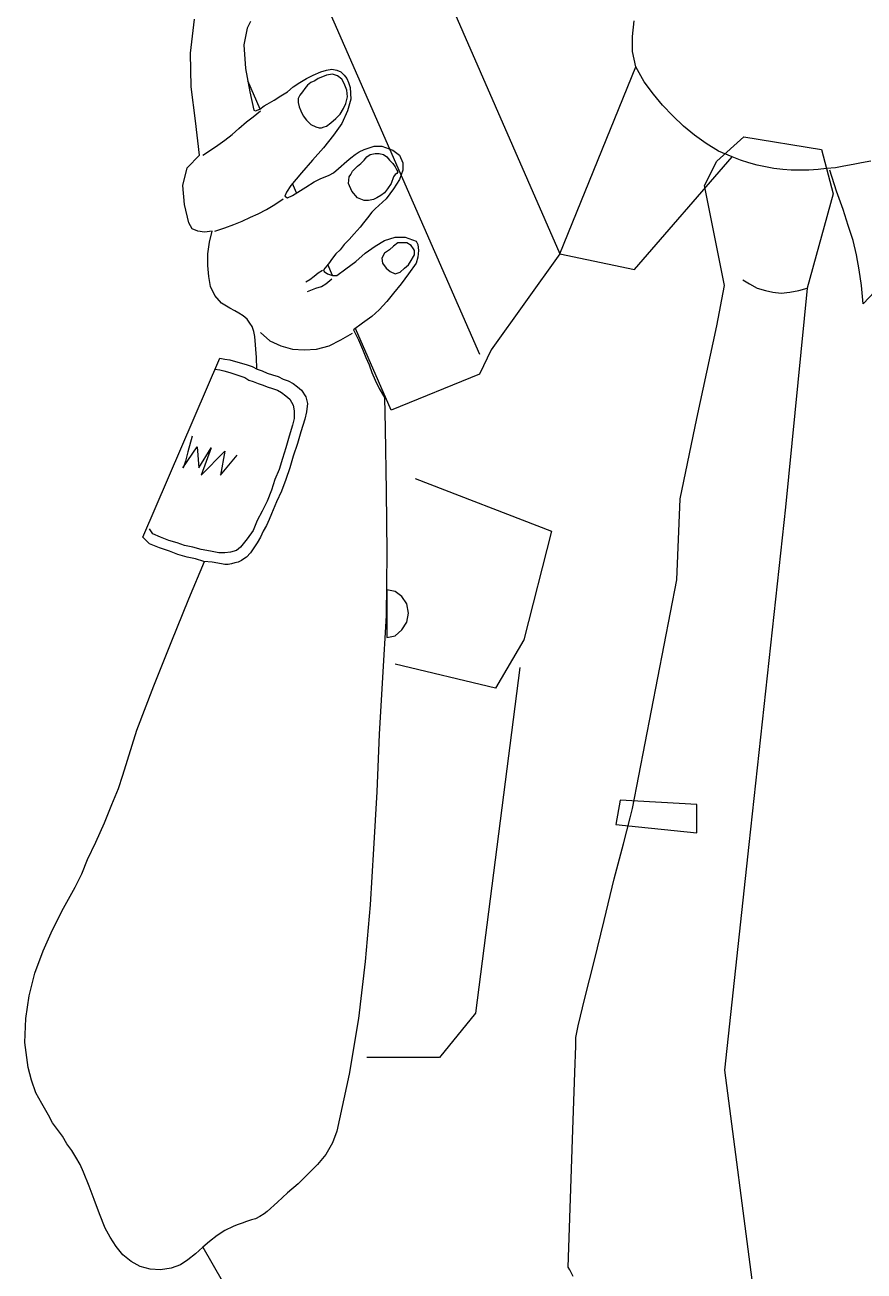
# Model space of a CAD drawing. Header units: millimetres. Extents: x -1624.82 to -1624.21, y 1860.8 to 1862.74.
# Drawn here: x -1624.8072 to -1624.527, y 1862.0007 to 1862.4169 of the extents above; entities that cross this region are included whole.
import ezdxf

# ---------------------------------------------------------------- set-up
doc = ezdxf.new("R2010")
doc.units = ezdxf.units.MM
doc.header["$LTSCALE"] = 10
doc.layers.add('Humanos', color=2, linetype='Continuous')

msp = doc.modelspace()

# ---------------------------------------------------------------- linework, layer by layer
at = {"layer": 'Humanos'}
for p, q in [((-1624.70365, 1862.51238), (-1624.62859, 1862.34047)), ((-1624.7338, 1862.48587), (-1624.65537, 1862.30699)), ((-1624.75193, 1862.40745), (-1624.75053, 1862.4189)), ((-1624.73184, 1862.41805), (-1624.73295, 1862.41582)), ((-1624.60431, 1862.41303), (-1624.60376, 1862.41834)), ((-1624.73295, 1862.41582), (-1624.73407, 1862.41024)), ((-1624.60431, 1862.40801), (-1624.60431, 1862.41303)), ((-1624.73407, 1862.41024), (-1624.73351, 1862.40242)), ((-1624.6032, 1862.40298), (-1624.60431, 1862.40801)), ((-1624.75165, 1862.39629), (-1624.75193, 1862.40745)), ((-1624.73351, 1862.40242), (-1624.73212, 1862.39462)), ((-1624.71314, 1862.39907), (-1624.71091, 1862.4002)), ((-1624.71091, 1862.4002), (-1624.7084, 1862.40132)), ((-1624.70785, 1862.39964), (-1624.70924, 1862.39907)), ((-1624.7084, 1862.40132), (-1624.70645, 1862.40188)), ((-1624.70645, 1862.4002), (-1624.70785, 1862.39964)), ((-1624.70645, 1862.40188), (-1624.70477, 1862.40215)), ((-1624.7045, 1862.40047), (-1624.70645, 1862.4002)), ((-1624.70477, 1862.40215), (-1624.7031, 1862.40188)), ((-1624.70282, 1862.39992), (-1624.7045, 1862.40047)), ((-1624.7031, 1862.40188), (-1624.70171, 1862.40132)), ((-1624.70142, 1862.3988), (-1624.70282, 1862.39992)), ((-1624.70171, 1862.40132), (-1624.70059, 1862.4002)), ((-1624.70059, 1862.4002), (-1624.69975, 1862.39907)), ((-1624.62859, 1862.34047), (-1624.6032, 1862.40298)), ((-1624.60041, 1862.39797), (-1624.6032, 1862.40298)), ((-1624.75026, 1862.38485), (-1624.75165, 1862.39629)), ((-1624.72868, 1862.38882), (-1624.73276, 1862.39821)), ((-1624.71957, 1862.39462), (-1624.71761, 1862.39629)), ((-1624.71761, 1862.39629), (-1624.71538, 1862.39768)), ((-1624.71538, 1862.39768), (-1624.71314, 1862.39907)), ((-1624.7137, 1862.39573), (-1624.71454, 1862.39462)), ((-1624.71287, 1862.39685), (-1624.7137, 1862.39573)), ((-1624.71175, 1862.39768), (-1624.71287, 1862.39685)), ((-1624.71035, 1862.39824), (-1624.71175, 1862.39768)), ((-1624.70924, 1862.39907), (-1624.71035, 1862.39824)), ((-1624.70059, 1862.39741), (-1624.70142, 1862.3988)), ((-1624.69975, 1862.39518), (-1624.70059, 1862.39741)), ((-1624.69975, 1862.39907), (-1624.69919, 1862.39768)), ((-1624.69947, 1862.39294), (-1624.69975, 1862.39518)), ((-1624.69919, 1862.39768), (-1624.69863, 1862.39601)), ((-1624.69863, 1862.39601), (-1624.69836, 1862.3921)), ((-1624.59733, 1862.39378), (-1624.60041, 1862.39797)), ((-1624.73212, 1862.39462), (-1624.73072, 1862.38848)), ((-1624.72626, 1862.39043), (-1624.72402, 1862.39183)), ((-1624.72402, 1862.39183), (-1624.72179, 1862.39322)), ((-1624.72179, 1862.39322), (-1624.71957, 1862.39462)), ((-1624.71538, 1862.3935), (-1624.71593, 1862.39239)), ((-1624.71593, 1862.39239), (-1624.71593, 1862.39099)), ((-1624.71593, 1862.39099), (-1624.71566, 1862.38959)), ((-1624.71454, 1862.39462), (-1624.71538, 1862.3935)), ((-1624.70003, 1862.39071), (-1624.69947, 1862.39294)), ((-1624.69836, 1862.3921), (-1624.69947, 1862.38819)), ((-1624.59427, 1862.39015), (-1624.59733, 1862.39378)), ((-1624.73101, 1862.38625), (-1624.72849, 1862.38819)), ((-1624.73072, 1862.38848), (-1624.73016, 1862.38819)), ((-1624.73016, 1862.38819), (-1624.72877, 1862.38875)), ((-1624.72877, 1862.38875), (-1624.72737, 1862.38987)), ((-1624.72737, 1862.38987), (-1624.72626, 1862.39043)), ((-1624.71566, 1862.38959), (-1624.7151, 1862.38819)), ((-1624.7151, 1862.38819), (-1624.71426, 1862.38652)), ((-1624.70338, 1862.38569), (-1624.70198, 1862.38708)), ((-1624.70198, 1862.38708), (-1624.70086, 1862.38904)), ((-1624.69947, 1862.38819), (-1624.70142, 1862.38401)), ((-1624.70086, 1862.38904), (-1624.70003, 1862.39071)), ((-1624.59092, 1862.38652), (-1624.59427, 1862.39015)), ((-1624.74887, 1862.37341), (-1624.75026, 1862.38485)), ((-1624.73575, 1862.38234), (-1624.73324, 1862.38457)), ((-1624.73324, 1862.38457), (-1624.73101, 1862.38625)), ((-1624.71426, 1862.38652), (-1624.71314, 1862.38513)), ((-1624.71314, 1862.38513), (-1624.71175, 1862.38373)), ((-1624.71175, 1862.38373), (-1624.71008, 1862.3829)), ((-1624.71008, 1862.3829), (-1624.70896, 1862.38261)), ((-1624.70812, 1862.38261), (-1624.70729, 1862.3829)), ((-1624.70729, 1862.3829), (-1624.70645, 1862.38317)), ((-1624.70645, 1862.38317), (-1624.70505, 1862.38429)), ((-1624.70505, 1862.38429), (-1624.70338, 1862.38569)), ((-1624.70142, 1862.38401), (-1624.70421, 1862.38011)), ((-1624.58729, 1862.38317), (-1624.59092, 1862.38652)), ((-1624.58366, 1862.38011), (-1624.58729, 1862.38317)), ((-1624.7405, 1862.37843), (-1624.73798, 1862.38038)), ((-1624.73798, 1862.38038), (-1624.73575, 1862.38234)), ((-1624.70896, 1862.38261), (-1624.70812, 1862.38261)), ((-1624.70421, 1862.38011), (-1624.70756, 1862.37591)), ((-1624.57975, 1862.37731), (-1624.58366, 1862.38011)), ((-1624.57613, 1862.37146), (-1624.5672, 1862.37955)), ((-1624.5672, 1862.37955), (-1624.54125, 1862.37536)), ((-1624.74775, 1862.37341), (-1624.74524, 1862.37508)), ((-1624.74524, 1862.37508), (-1624.74273, 1862.37676)), ((-1624.74273, 1862.37676), (-1624.7405, 1862.37843)), ((-1624.70756, 1862.37591), (-1624.71119, 1862.37173)), ((-1624.69696, 1862.37368), (-1624.69557, 1862.37452)), ((-1624.69557, 1862.37452), (-1624.69389, 1862.37536)), ((-1624.69389, 1862.37536), (-1624.69222, 1862.37591)), ((-1624.69222, 1862.37591), (-1624.69054, 1862.37647)), ((-1624.69054, 1862.37647), (-1624.68914, 1862.37647)), ((-1624.68914, 1862.37647), (-1624.68802, 1862.37647)), ((-1624.68802, 1862.37647), (-1624.6844, 1862.37508)), ((-1624.6844, 1862.37508), (-1624.68217, 1862.37341)), ((-1624.57557, 1862.3748), (-1624.57975, 1862.37731)), ((-1624.57111, 1862.37285), (-1624.57557, 1862.3748)), ((-1624.54125, 1862.37536), (-1624.53734, 1862.36057)), ((-1624.75305, 1862.36923), (-1624.74887, 1862.37341)), ((-1624.71119, 1862.37173), (-1624.71482, 1862.36755)), ((-1624.70254, 1862.36894), (-1624.69975, 1862.37146)), ((-1624.69975, 1862.37146), (-1624.69836, 1862.37256)), ((-1624.69836, 1862.37256), (-1624.69696, 1862.37368)), ((-1624.69612, 1862.36977), (-1624.69501, 1862.37062)), ((-1624.69501, 1862.37062), (-1624.69389, 1862.37173)), ((-1624.69389, 1862.37173), (-1624.69305, 1862.37285)), ((-1624.69305, 1862.37285), (-1624.69193, 1862.37368)), ((-1624.69193, 1862.37368), (-1624.69026, 1862.37397)), ((-1624.69026, 1862.37397), (-1624.68887, 1862.37397)), ((-1624.68887, 1862.37397), (-1624.68748, 1862.37368)), ((-1624.68748, 1862.37368), (-1624.68636, 1862.37285)), ((-1624.68636, 1862.37285), (-1624.68552, 1862.37173)), ((-1624.68552, 1862.37173), (-1624.6844, 1862.37062)), ((-1624.6844, 1862.37062), (-1624.68357, 1862.3695)), ((-1624.68217, 1862.37341), (-1624.68105, 1862.37089)), ((-1624.68105, 1862.37089), (-1624.68105, 1862.36838)), ((-1624.60365, 1862.33527), (-1624.57111, 1862.37285)), ((-1624.58031, 1862.36336), (-1624.57613, 1862.37146)), ((-1624.56832, 1862.37173), (-1624.57111, 1862.37285)), ((-1624.56552, 1862.37089), (-1624.56832, 1862.37173)), ((-1624.56273, 1862.37006), (-1624.56552, 1862.37089)), ((-1624.53064, 1862.37033), (-1624.53372, 1862.36977)), ((-1624.52785, 1862.37089), (-1624.53064, 1862.37033)), ((-1624.52479, 1862.37146), (-1624.52785, 1862.37089)), ((-1624.75444, 1862.36336), (-1624.75305, 1862.36923)), ((-1624.71482, 1862.36755), (-1624.71844, 1862.36336)), ((-1624.7084, 1862.36559), (-1624.707, 1862.36615)), ((-1624.707, 1862.36615), (-1624.70561, 1862.36671)), ((-1624.70561, 1862.36671), (-1624.70421, 1862.36755)), ((-1624.70421, 1862.36755), (-1624.70254, 1862.36894)), ((-1624.69919, 1862.36392), (-1624.69891, 1862.36615)), ((-1624.69891, 1862.36615), (-1624.69836, 1862.36699)), ((-1624.69836, 1862.36699), (-1624.6978, 1862.36811)), ((-1624.6978, 1862.36811), (-1624.69696, 1862.36894)), ((-1624.69696, 1862.36894), (-1624.69612, 1862.36977)), ((-1624.68413, 1862.36615), (-1624.68496, 1862.36392)), ((-1624.68357, 1862.36699), (-1624.68413, 1862.36615)), ((-1624.68357, 1862.3695), (-1624.68301, 1862.36838)), ((-1624.68301, 1862.36727), (-1624.68357, 1862.36699)), ((-1624.68301, 1862.36838), (-1624.68273, 1862.36782)), ((-1624.68273, 1862.36782), (-1624.68301, 1862.36727)), ((-1624.68105, 1862.36838), (-1624.68217, 1862.36532)), ((-1624.55994, 1862.3695), (-1624.56273, 1862.37006)), ((-1624.55715, 1862.36894), (-1624.55994, 1862.3695)), ((-1624.55409, 1862.36867), (-1624.55715, 1862.36894)), ((-1624.5513, 1862.36838), (-1624.55409, 1862.36867)), ((-1624.54822, 1862.36838), (-1624.5513, 1862.36838)), ((-1624.54543, 1862.36838), (-1624.54822, 1862.36838)), ((-1624.54236, 1862.36867), (-1624.54543, 1862.36838)), ((-1624.53957, 1862.36894), (-1624.54236, 1862.36867)), ((-1624.53651, 1862.36923), (-1624.53957, 1862.36894)), ((-1624.53622, 1862.36141), (-1624.53846, 1862.36838)), ((-1624.53372, 1862.36977), (-1624.53651, 1862.36923)), ((-1624.75388, 1862.35695), (-1624.75444, 1862.36336)), ((-1624.71844, 1862.36336), (-1624.71984, 1862.36113)), ((-1624.71652, 1862.36087), (-1624.71789, 1862.36401)), ((-1624.71788, 1862.36001), (-1624.71343, 1862.3628)), ((-1624.71343, 1862.3628), (-1624.71064, 1862.36448)), ((-1624.71064, 1862.36448), (-1624.7084, 1862.36559)), ((-1624.69807, 1862.36141), (-1624.69919, 1862.36392)), ((-1624.68608, 1862.36224), (-1624.68719, 1862.36085)), ((-1624.68413, 1862.36224), (-1624.68663, 1862.35889)), ((-1624.68496, 1862.36392), (-1624.68608, 1862.36224)), ((-1624.68217, 1862.36532), (-1624.68413, 1862.36224)), ((-1624.57361, 1862.32988), (-1624.58031, 1862.36336)), ((-1624.72375, 1862.35695), (-1624.72096, 1862.35889)), ((-1624.71984, 1862.36113), (-1624.7204, 1862.35974)), ((-1624.7204, 1862.35974), (-1624.71957, 1862.35918)), ((-1624.71957, 1862.35918), (-1624.71788, 1862.36001)), ((-1624.69612, 1862.35918), (-1624.69807, 1862.36141)), ((-1624.69389, 1862.35834), (-1624.69612, 1862.35918)), ((-1624.69249, 1862.35834), (-1624.69389, 1862.35834)), ((-1624.69083, 1862.35862), (-1624.69249, 1862.35834)), ((-1624.6897, 1862.35918), (-1624.69083, 1862.35862)), ((-1624.68663, 1862.35889), (-1624.69026, 1862.35554)), ((-1624.68831, 1862.36001), (-1624.6897, 1862.35918)), ((-1624.68719, 1862.36085), (-1624.68831, 1862.36001)), ((-1624.53734, 1862.36057), (-1624.54599, 1862.32904)), ((-1624.53399, 1862.35527), (-1624.53622, 1862.36141)), ((-1624.75249, 1862.3508), (-1624.75388, 1862.35695)), ((-1624.73184, 1862.35275), (-1624.72933, 1862.35387)), ((-1624.72933, 1862.35387), (-1624.72654, 1862.35527)), ((-1624.72654, 1862.35527), (-1624.72375, 1862.35695)), ((-1624.69137, 1862.35443), (-1624.69277, 1862.35248)), ((-1624.69026, 1862.35554), (-1624.69137, 1862.35443)), ((-1624.53232, 1862.34996), (-1624.53399, 1862.35527)), ((-1624.75138, 1862.34885), (-1624.75249, 1862.3508)), ((-1624.7405, 1862.34913), (-1624.73742, 1862.35025)), ((-1624.73742, 1862.35025), (-1624.73463, 1862.35136)), ((-1624.73463, 1862.35136), (-1624.73184, 1862.35275)), ((-1624.69528, 1862.3494), (-1624.69724, 1862.34717)), ((-1624.69416, 1862.3508), (-1624.69528, 1862.3494)), ((-1624.69277, 1862.35248), (-1624.69416, 1862.3508)), ((-1624.53064, 1862.34494), (-1624.53232, 1862.34996)), ((-1624.74943, 1862.34801), (-1624.75138, 1862.34885)), ((-1624.74719, 1862.34773), (-1624.74943, 1862.34801)), ((-1624.74468, 1862.34801), (-1624.74719, 1862.34773)), ((-1624.74552, 1862.34438), (-1624.74468, 1862.34801)), ((-1624.74384, 1862.34801), (-1624.7405, 1862.34913)), ((-1624.69891, 1862.34522), (-1624.70059, 1862.34355)), ((-1624.69724, 1862.34717), (-1624.69891, 1862.34522)), ((-1624.68719, 1862.34494), (-1624.68357, 1862.34606)), ((-1624.68357, 1862.34606), (-1624.68022, 1862.34606)), ((-1624.68022, 1862.34606), (-1624.67659, 1862.34466)), ((-1624.74608, 1862.34047), (-1624.74552, 1862.34438)), ((-1624.70198, 1862.34187), (-1624.70338, 1862.34047)), ((-1624.70059, 1862.34355), (-1624.70198, 1862.34187)), ((-1624.69361, 1862.34076), (-1624.69026, 1862.34299)), ((-1624.69026, 1862.34299), (-1624.68719, 1862.34494)), ((-1624.68552, 1862.34187), (-1624.68719, 1862.34076)), ((-1624.68413, 1862.34299), (-1624.68552, 1862.34187)), ((-1624.68273, 1862.34411), (-1624.68413, 1862.34299)), ((-1624.68105, 1862.34411), (-1624.68273, 1862.34411)), ((-1624.67966, 1862.34411), (-1624.68105, 1862.34411)), ((-1624.67826, 1862.34326), (-1624.67966, 1862.34411)), ((-1624.67743, 1862.34215), (-1624.67826, 1862.34326)), ((-1624.67714, 1862.34159), (-1624.67743, 1862.34215)), ((-1624.67714, 1862.34103), (-1624.67714, 1862.34159)), ((-1624.67714, 1862.3402), (-1624.67714, 1862.34103)), ((-1624.67659, 1862.34466), (-1624.67603, 1862.34355)), ((-1624.67603, 1862.34355), (-1624.67575, 1862.34159)), ((-1624.67575, 1862.34159), (-1624.67603, 1862.33937)), ((-1624.52953, 1862.3402), (-1624.53064, 1862.34494)), ((-1624.74608, 1862.33658), (-1624.74608, 1862.34047)), ((-1624.70589, 1862.33713), (-1624.70756, 1862.33518)), ((-1624.7045, 1862.33323), (-1624.70609, 1862.33689)), ((-1624.7045, 1862.33908), (-1624.70589, 1862.33713)), ((-1624.70338, 1862.34047), (-1624.7045, 1862.33908)), ((-1624.70003, 1862.33546), (-1624.69668, 1862.33797)), ((-1624.69668, 1862.33797), (-1624.69361, 1862.34076)), ((-1624.68719, 1862.34076), (-1624.68802, 1862.33908)), ((-1624.68802, 1862.33908), (-1624.68775, 1862.33741)), ((-1624.68775, 1862.33741), (-1624.68663, 1862.33573)), ((-1624.68049, 1862.33573), (-1624.6791, 1862.33685)), ((-1624.6791, 1862.33685), (-1624.67826, 1862.33825)), ((-1624.67659, 1862.33741), (-1624.6791, 1862.33378)), ((-1624.67826, 1862.33825), (-1624.67743, 1862.33964)), ((-1624.67743, 1862.33964), (-1624.67714, 1862.3402)), ((-1624.67603, 1862.33937), (-1624.67659, 1862.33741)), ((-1624.62859, 1862.34047), (-1624.65148, 1862.30839)), ((-1624.62859, 1862.34047), (-1624.60365, 1862.33527)), ((-1624.52869, 1862.33518), (-1624.52953, 1862.3402)), ((-1624.74579, 1862.33294), (-1624.74608, 1862.33658)), ((-1624.74524, 1862.32959), (-1624.74579, 1862.33294)), ((-1624.71064, 1862.33294), (-1624.71203, 1862.33183)), ((-1624.70924, 1862.33406), (-1624.71064, 1862.33294)), ((-1624.70785, 1862.3349), (-1624.70924, 1862.33406)), ((-1624.70756, 1862.33518), (-1624.70729, 1862.33462)), ((-1624.70729, 1862.33462), (-1624.70617, 1862.33378)), ((-1624.70617, 1862.33378), (-1624.7045, 1862.33323)), ((-1624.7045, 1862.33323), (-1624.7031, 1862.33323)), ((-1624.7031, 1862.33323), (-1624.70003, 1862.33546)), ((-1624.68663, 1862.33573), (-1624.68524, 1862.33462)), ((-1624.68524, 1862.33462), (-1624.68357, 1862.33378)), ((-1624.68357, 1862.33378), (-1624.68189, 1862.33434)), ((-1624.68189, 1862.33434), (-1624.68049, 1862.33573)), ((-1624.6791, 1862.33378), (-1624.68161, 1862.33044)), ((-1624.52785, 1862.32988), (-1624.52869, 1862.33518)), ((-1624.74384, 1862.32653), (-1624.74524, 1862.32959)), ((-1624.71203, 1862.33183), (-1624.71343, 1862.33099)), ((-1624.71287, 1862.32792), (-1624.71008, 1862.32904)), ((-1624.71008, 1862.32904), (-1624.70812, 1862.32959)), ((-1624.70812, 1862.32959), (-1624.70673, 1862.33044)), ((-1624.70673, 1862.33044), (-1624.70477, 1862.33211)), ((-1624.68161, 1862.33044), (-1624.68413, 1862.32736)), ((-1624.57613, 1862.31648), (-1624.57361, 1862.32988)), ((-1624.56747, 1862.33183), (-1624.56525, 1862.33044)), ((-1624.56525, 1862.33044), (-1624.56273, 1862.32904)), ((-1624.56273, 1862.32904), (-1624.55994, 1862.3282)), ((-1624.54599, 1862.32904), (-1624.55324, 1862.25592)), ((-1624.54878, 1862.3282), (-1624.54599, 1862.32904)), ((-1624.52729, 1862.32374), (-1624.52785, 1862.32988)), ((-1624.74161, 1862.32401), (-1624.74384, 1862.32653)), ((-1624.68636, 1862.32457), (-1624.68887, 1862.32178)), ((-1624.68413, 1862.32736), (-1624.68636, 1862.32457)), ((-1624.55994, 1862.3282), (-1624.55744, 1862.32764)), ((-1624.55744, 1862.32764), (-1624.55464, 1862.32736)), ((-1624.55464, 1862.32736), (-1624.55185, 1862.32764)), ((-1624.55185, 1862.32764), (-1624.54878, 1862.3282)), ((-1624.52339, 1862.32792), (-1624.52729, 1862.32374)), ((-1624.73882, 1862.32234), (-1624.74161, 1862.32401)), ((-1624.73715, 1862.3215), (-1624.73882, 1862.32234)), ((-1624.73575, 1862.32066), (-1624.73715, 1862.3215)), ((-1624.73436, 1862.31983), (-1624.73575, 1862.32066)), ((-1624.68887, 1862.32178), (-1624.69137, 1862.31955)), ((-1624.73295, 1862.31871), (-1624.73436, 1862.31983)), ((-1624.73212, 1862.31731), (-1624.73295, 1862.31871)), ((-1624.73128, 1862.3162), (-1624.73212, 1862.31731)), ((-1624.73072, 1862.31452), (-1624.73128, 1862.3162)), ((-1624.69445, 1862.31731), (-1624.69751, 1862.31508)), ((-1624.69137, 1862.31955), (-1624.69445, 1862.31731)), ((-1624.58283, 1862.28551), (-1624.57613, 1862.31648)), ((-1624.73045, 1862.31285), (-1624.73072, 1862.31452)), ((-1624.72989, 1862.30587), (-1624.73045, 1862.31285)), ((-1624.72849, 1862.31425), (-1624.72542, 1862.31146)), ((-1624.70171, 1862.31173), (-1624.6978, 1862.31396)), ((-1624.69751, 1862.31508), (-1624.69584, 1862.31173)), ((-1624.68496, 1862.2883), (-1624.69683, 1862.31558)), ((-1624.72542, 1862.31146), (-1624.72179, 1862.30978)), ((-1624.72179, 1862.30978), (-1624.71788, 1862.30867)), ((-1624.71788, 1862.30867), (-1624.71399, 1862.30839)), ((-1624.71399, 1862.30839), (-1624.70979, 1862.30867)), ((-1624.70979, 1862.30867), (-1624.70561, 1862.30978)), ((-1624.70561, 1862.30978), (-1624.70171, 1862.31173)), ((-1624.69584, 1862.31173), (-1624.69445, 1862.30867)), ((-1624.69445, 1862.30867), (-1624.69333, 1862.30587)), ((-1624.65148, 1862.30839), (-1624.65537, 1862.30029)), ((-1624.76784, 1862.24588), (-1624.74217, 1862.3056)), ((-1624.74217, 1862.3056), (-1624.7405, 1862.30532)), ((-1624.7405, 1862.30532), (-1624.73882, 1862.30504)), ((-1624.73882, 1862.30504), (-1624.73686, 1862.30448)), ((-1624.73686, 1862.30448), (-1624.73491, 1862.30393)), ((-1624.73491, 1862.30393), (-1624.73295, 1862.30337)), ((-1624.72974, 1862.30203), (-1624.72989, 1862.30587)), ((-1624.69333, 1862.30587), (-1624.69222, 1862.30337)), ((-1624.74384, 1862.30197), (-1624.74217, 1862.30169)), ((-1624.74217, 1862.30169), (-1624.74077, 1862.30141)), ((-1624.74077, 1862.30141), (-1624.73882, 1862.30085)), ((-1624.73882, 1862.30085), (-1624.73715, 1862.30029)), ((-1624.73715, 1862.30029), (-1624.73547, 1862.29973)), ((-1624.73547, 1862.29973), (-1624.7338, 1862.29918)), ((-1624.73295, 1862.30337), (-1624.73128, 1862.30281)), ((-1624.73128, 1862.30281), (-1624.72961, 1862.30197)), ((-1624.72961, 1862.30197), (-1624.72793, 1862.30141)), ((-1624.72793, 1862.30141), (-1624.72626, 1862.30058)), ((-1624.72626, 1862.30058), (-1624.72458, 1862.30002)), ((-1624.72458, 1862.30002), (-1624.72263, 1862.29946)), ((-1624.72263, 1862.29946), (-1624.72096, 1862.29862)), ((-1624.69222, 1862.30337), (-1624.69137, 1862.30085)), ((-1624.69137, 1862.30085), (-1624.69026, 1862.29834)), ((-1624.65537, 1862.30029), (-1624.68496, 1862.2883)), ((-1624.7338, 1862.29918), (-1624.7324, 1862.29834)), ((-1624.7324, 1862.29834), (-1624.73101, 1862.29779)), ((-1624.73101, 1862.29779), (-1624.72933, 1862.29723)), ((-1624.72933, 1862.29723), (-1624.72766, 1862.29667)), ((-1624.72766, 1862.29667), (-1624.72626, 1862.29611)), ((-1624.72626, 1862.29611), (-1624.72458, 1862.29555)), ((-1624.72458, 1862.29555), (-1624.72291, 1862.29499)), ((-1624.72096, 1862.29862), (-1624.71928, 1862.29806)), ((-1624.71928, 1862.29806), (-1624.71761, 1862.29723)), ((-1624.71761, 1862.29723), (-1624.71622, 1862.29611)), ((-1624.71622, 1862.29611), (-1624.71482, 1862.29499)), ((-1624.69026, 1862.29834), (-1624.68887, 1862.29555)), ((-1624.68887, 1862.29555), (-1624.68719, 1862.29248)), ((-1624.72291, 1862.29499), (-1624.72152, 1862.29415)), ((-1624.72152, 1862.29415), (-1624.72013, 1862.29304)), ((-1624.72013, 1862.29304), (-1624.71873, 1862.29192)), ((-1624.71873, 1862.29192), (-1624.71761, 1862.28997)), ((-1624.71482, 1862.29499), (-1624.71343, 1862.29276)), ((-1624.71343, 1862.29276), (-1624.71287, 1862.29053)), ((-1624.68719, 1862.29248), (-1624.68692, 1862.28216)), ((-1624.71761, 1862.28997), (-1624.71734, 1862.28801)), ((-1624.71734, 1862.28801), (-1624.71734, 1862.28551)), ((-1624.71314, 1862.28774), (-1624.7137, 1862.28522)), ((-1624.71287, 1862.29053), (-1624.71314, 1862.28774)), ((-1624.71788, 1862.28327), (-1624.71901, 1862.27964)), ((-1624.71734, 1862.28551), (-1624.71788, 1862.28327)), ((-1624.7137, 1862.28522), (-1624.7151, 1862.28104)), ((-1624.58841, 1862.25871), (-1624.58283, 1862.28551)), ((-1624.75138, 1862.27964), (-1624.75277, 1862.27434)), ((-1624.71901, 1862.27964), (-1624.72013, 1862.27574)), ((-1624.7151, 1862.28104), (-1624.71622, 1862.27713)), ((-1624.68692, 1862.28216), (-1624.68663, 1862.26123)), ((-1624.75444, 1862.26904), (-1624.7497, 1862.27602)), ((-1624.7497, 1862.27602), (-1624.74914, 1862.26904)), ((-1624.74914, 1862.26904), (-1624.74496, 1862.27574)), ((-1624.74496, 1862.27574), (-1624.74831, 1862.26653)), ((-1624.74831, 1862.26653), (-1624.7405, 1862.27463)), ((-1624.7405, 1862.27463), (-1624.74189, 1862.26653)), ((-1624.72013, 1862.27574), (-1624.72123, 1862.27211)), ((-1624.71622, 1862.27713), (-1624.71761, 1862.27295)), ((-1624.75361, 1862.27128), (-1624.75417, 1862.2696)), ((-1624.75277, 1862.27434), (-1624.75361, 1862.27128)), ((-1624.74189, 1862.26653), (-1624.7363, 1862.27323)), ((-1624.72123, 1862.27211), (-1624.72235, 1862.26849)), ((-1624.71761, 1862.27295), (-1624.71873, 1862.26904)), ((-1624.75417, 1862.2696), (-1624.75444, 1862.26904)), ((-1624.72235, 1862.26849), (-1624.72375, 1862.26514)), ((-1624.71873, 1862.26904), (-1624.72013, 1862.26514)), ((-1624.72375, 1862.26514), (-1624.72487, 1862.2615)), ((-1624.72013, 1862.26514), (-1624.72152, 1862.26123)), ((-1624.67687, 1862.26541), (-1624.63138, 1862.24783)), ((-1624.72626, 1862.25788), (-1624.72793, 1862.25453)), ((-1624.72487, 1862.2615), (-1624.72626, 1862.25788)), ((-1624.72152, 1862.26123), (-1624.72319, 1862.2576)), ((-1624.68663, 1862.26123), (-1624.68636, 1862.24058)), ((-1624.58953, 1862.23164), (-1624.58841, 1862.25871)), ((-1624.72793, 1862.25453), (-1624.72961, 1862.25147)), ((-1624.72487, 1862.25369), (-1624.7257, 1862.25174)), ((-1624.72319, 1862.2576), (-1624.72487, 1862.25369)), ((-1624.55324, 1862.25592), (-1624.56552, 1862.14318)), ((-1624.72961, 1862.25147), (-1624.73101, 1862.24812)), ((-1624.72654, 1862.24978), (-1624.72766, 1862.24783)), ((-1624.7257, 1862.25174), (-1624.72654, 1862.24978)), ((-1624.7656, 1862.24365), (-1624.76784, 1862.24588)), ((-1624.76449, 1862.247), (-1624.7656, 1862.24866)), ((-1624.76198, 1862.24588), (-1624.76449, 1862.247)), ((-1624.75919, 1862.24477), (-1624.76198, 1862.24588)), ((-1624.73295, 1862.24533), (-1624.73519, 1862.24253)), ((-1624.73101, 1862.24812), (-1624.73295, 1862.24533)), ((-1624.72849, 1862.24588), (-1624.72961, 1862.24392)), ((-1624.72766, 1862.24783), (-1624.72849, 1862.24588)), ((-1624.63138, 1862.24783), (-1624.64059, 1862.21156)), ((-1624.76226, 1862.24225), (-1624.7656, 1862.24365)), ((-1624.75891, 1862.24113), (-1624.76226, 1862.24225)), ((-1624.7564, 1862.24392), (-1624.75919, 1862.24477)), ((-1624.75612, 1862.24002), (-1624.75891, 1862.24113)), ((-1624.75388, 1862.24309), (-1624.7564, 1862.24392)), ((-1624.75109, 1862.24253), (-1624.75388, 1862.24309)), ((-1624.74831, 1862.24169), (-1624.75109, 1862.24253)), ((-1624.74524, 1862.24113), (-1624.74831, 1862.24169)), ((-1624.74244, 1862.24058), (-1624.74524, 1862.24113)), ((-1624.73659, 1862.24142), (-1624.73854, 1862.24086)), ((-1624.73519, 1862.24253), (-1624.73659, 1862.24142)), ((-1624.73072, 1862.24225), (-1624.73184, 1862.24058)), ((-1624.72961, 1862.24392), (-1624.73072, 1862.24225)), ((-1624.75305, 1862.23918), (-1624.75612, 1862.24002)), ((-1624.75026, 1862.23863), (-1624.75305, 1862.23918)), ((-1624.75249, 1862.22523), (-1624.74729, 1862.23776)), ((-1624.74747, 1862.23778), (-1624.75026, 1862.23863)), ((-1624.74468, 1862.23751), (-1624.74747, 1862.23778)), ((-1624.74161, 1862.23695), (-1624.74468, 1862.23751)), ((-1624.7405, 1862.24058), (-1624.74244, 1862.24058)), ((-1624.73854, 1862.24086), (-1624.7405, 1862.24058)), ((-1624.73715, 1862.23723), (-1624.73826, 1862.23695)), ((-1624.73603, 1862.23751), (-1624.73715, 1862.23723)), ((-1624.73491, 1862.23807), (-1624.73603, 1862.23751)), ((-1624.73407, 1862.23863), (-1624.73491, 1862.23807)), ((-1624.73324, 1862.23918), (-1624.73407, 1862.23863)), ((-1624.73184, 1862.24058), (-1624.73324, 1862.23918)), ((-1624.68636, 1862.24058), (-1624.68663, 1862.21965)), ((-1624.7405, 1862.23667), (-1624.74161, 1862.23695)), ((-1624.73938, 1862.23667), (-1624.7405, 1862.23667)), ((-1624.73826, 1862.23695), (-1624.73938, 1862.23667)), ((-1624.60431, 1862.15519), (-1624.58953, 1862.23164)), ((-1624.75835, 1862.21072), (-1624.75249, 1862.22523)), ((-1624.68636, 1862.22829), (-1624.68636, 1862.21239)), ((-1624.68357, 1862.22774), (-1624.68636, 1862.22829)), ((-1624.68357, 1862.22774), (-1624.68636, 1862.22829)), ((-1624.68134, 1862.22606), (-1624.68357, 1862.22774)), ((-1624.68134, 1862.22606), (-1624.68357, 1862.22774)), ((-1624.67966, 1862.22356), (-1624.68134, 1862.22606)), ((-1624.67966, 1862.22356), (-1624.68134, 1862.22606)), ((-1624.6791, 1862.22048), (-1624.67966, 1862.22356)), ((-1624.6791, 1862.22048), (-1624.67966, 1862.22356)), ((-1624.67966, 1862.21742), (-1624.6791, 1862.22048)), ((-1624.67966, 1862.21742), (-1624.6791, 1862.22048)), ((-1624.68663, 1862.21965), (-1624.68775, 1862.19899)), ((-1624.68134, 1862.21491), (-1624.67966, 1862.21742)), ((-1624.68134, 1862.21491), (-1624.67966, 1862.21742)), ((-1624.68636, 1862.21239), (-1624.68357, 1862.21295)), ((-1624.68636, 1862.21239), (-1624.68357, 1862.21295)), ((-1624.68357, 1862.21295), (-1624.68134, 1862.21491)), ((-1624.68357, 1862.21295), (-1624.68134, 1862.21491)), ((-1624.76421, 1862.1962), (-1624.75835, 1862.21072)), ((-1624.64059, 1862.21156), (-1624.65008, 1862.19537)), ((-1624.65008, 1862.19537), (-1624.68357, 1862.20346)), ((-1624.64199, 1862.20234), (-1624.65678, 1862.08682)), ((-1624.7698, 1862.18142), (-1624.76421, 1862.1962)), ((-1624.68775, 1862.19899), (-1624.68887, 1862.18003)), ((-1624.77454, 1862.16634), (-1624.7698, 1862.18142)), ((-1624.68887, 1862.18003), (-1624.6897, 1862.16076)), ((-1624.77594, 1862.16188), (-1624.77454, 1862.16634)), ((-1624.77817, 1862.15658), (-1624.77594, 1862.16188)), ((-1624.6897, 1862.16076), (-1624.69083, 1862.14179)), ((-1624.6085, 1862.15797), (-1624.6099, 1862.14988)), ((-1624.58283, 1862.15658), (-1624.6085, 1862.15797)), ((-1624.78068, 1862.15044), (-1624.77817, 1862.15658)), ((-1624.60515, 1862.15212), (-1624.60431, 1862.15519)), ((-1624.58283, 1862.14709), (-1624.58283, 1862.15658)), ((-1624.78347, 1862.14403), (-1624.78068, 1862.15044)), ((-1624.6099, 1862.14988), (-1624.58283, 1862.14709)), ((-1624.60738, 1862.14347), (-1624.60515, 1862.15212)), ((-1624.78626, 1862.13816), (-1624.78347, 1862.14403)), ((-1624.69083, 1862.14179), (-1624.69193, 1862.1231)), ((-1624.61045, 1862.13175), (-1624.60738, 1862.14347)), ((-1624.56552, 1862.14318), (-1624.57361, 1862.06784)), ((-1624.78821, 1862.13342), (-1624.78626, 1862.13816)), ((-1624.78988, 1862.13007), (-1624.78821, 1862.13342)), ((-1624.79435, 1862.12198), (-1624.79044, 1862.12896)), ((-1624.79044, 1862.12896), (-1624.78988, 1862.13007)), ((-1624.6138, 1862.11779), (-1624.61045, 1862.13175)), ((-1624.79798, 1862.11473), (-1624.79435, 1862.12198)), ((-1624.69193, 1862.1231), (-1624.69361, 1862.10412)), ((-1624.61715, 1862.10412), (-1624.6138, 1862.11779)), ((-1624.80105, 1862.10774), (-1624.79798, 1862.11473)), ((-1624.80384, 1862.10021), (-1624.80105, 1862.10774)), ((-1624.69361, 1862.10412), (-1624.69584, 1862.08514)), ((-1624.62022, 1862.09184), (-1624.61715, 1862.10412)), ((-1624.80579, 1862.09268), (-1624.80384, 1862.10021)), ((-1624.80691, 1862.08514), (-1624.80579, 1862.09268)), ((-1624.62245, 1862.08263), (-1624.62022, 1862.09184)), ((-1624.80719, 1862.07705), (-1624.80691, 1862.08514)), ((-1624.69584, 1862.08514), (-1624.69891, 1862.06645)), ((-1624.65678, 1862.08682), (-1624.66877, 1862.07203)), ((-1624.62329, 1862.07873), (-1624.62245, 1862.08263)), ((-1624.80607, 1862.06868), (-1624.80719, 1862.07705)), ((-1624.62357, 1862.06701), (-1624.62329, 1862.07594)), ((-1624.62329, 1862.07594), (-1624.62329, 1862.07873)), ((-1624.66877, 1862.07203), (-1624.69305, 1862.07203)), ((-1624.80495, 1862.0645), (-1624.80607, 1862.06868)), ((-1624.69891, 1862.06645), (-1624.7031, 1862.04747)), ((-1624.62441, 1862.04468), (-1624.62357, 1862.06701)), ((-1624.57361, 1862.06784), (-1624.56412, 1861.99529)), ((-1624.80356, 1862.06031), (-1624.80495, 1862.0645)), ((-1624.8016, 1862.05668), (-1624.80356, 1862.06031)), ((-1624.79937, 1862.05278), (-1624.8016, 1862.05668)), ((-1624.79798, 1862.05026), (-1624.79937, 1862.05278)), ((-1624.79631, 1862.04803), (-1624.79798, 1862.05026)), ((-1624.79463, 1862.04579), (-1624.79631, 1862.04803)), ((-1624.79323, 1862.04329), (-1624.79463, 1862.04579)), ((-1624.7031, 1862.04747), (-1624.7045, 1862.04356)), ((-1624.79156, 1862.04105), (-1624.79323, 1862.04329)), ((-1624.7045, 1862.04356), (-1624.70673, 1862.03965)), ((-1624.6258, 1862.00199), (-1624.62441, 1862.04468)), ((-1624.79017, 1862.03882), (-1624.79156, 1862.04105)), ((-1624.78876, 1862.0363), (-1624.79017, 1862.03882)), ((-1624.70673, 1862.03965), (-1624.70952, 1862.0363)), ((-1624.78765, 1862.0338), (-1624.78876, 1862.0363)), ((-1624.7857, 1862.02906), (-1624.78765, 1862.0338)), ((-1624.71259, 1862.03324), (-1624.71593, 1862.02989)), ((-1624.70952, 1862.0363), (-1624.71259, 1862.03324)), ((-1624.78403, 1862.02459), (-1624.7857, 1862.02906)), ((-1624.71593, 1862.02989), (-1624.71957, 1862.02682)), ((-1624.71957, 1862.02682), (-1624.72291, 1862.02375)), ((-1624.78235, 1862.01984), (-1624.78403, 1862.02459)), ((-1624.72626, 1862.02068), (-1624.72737, 1862.01984)), ((-1624.72291, 1862.02375), (-1624.72626, 1862.02068)), ((-1624.78039, 1862.0151), (-1624.78235, 1862.01984)), ((-1624.73463, 1862.01678), (-1624.7363, 1862.01622)), ((-1624.73324, 1862.01734), (-1624.73463, 1862.01678)), ((-1624.73156, 1862.01789), (-1624.73324, 1862.01734)), ((-1624.73016, 1862.01817), (-1624.73156, 1862.01789)), ((-1624.72877, 1862.01901), (-1624.73016, 1862.01817)), ((-1624.72737, 1862.01984), (-1624.72877, 1862.01901)), ((-1624.77873, 1862.01203), (-1624.78039, 1862.0151)), ((-1624.743, 1862.01259), (-1624.74552, 1862.01064)), ((-1624.7405, 1862.01426), (-1624.743, 1862.01259)), ((-1624.7377, 1862.01566), (-1624.7405, 1862.01426)), ((-1624.7363, 1862.01622), (-1624.7377, 1862.01566)), ((-1624.77677, 1862.00896), (-1624.77873, 1862.01203)), ((-1624.77454, 1862.00617), (-1624.77677, 1862.00896)), ((-1624.74775, 1862.00868), (-1624.75026, 1862.00646)), ((-1624.74552, 1862.01064), (-1624.74775, 1862.00868)), ((-1624.74775, 1862.00868), (-1624.70198, 1861.92915)), ((-1624.77174, 1862.00394), (-1624.77454, 1862.00617)), ((-1624.76868, 1862.00226), (-1624.77174, 1862.00394)), ((-1624.75277, 1862.0045), (-1624.75528, 1862.00282)), ((-1624.75026, 1862.00646), (-1624.75277, 1862.0045)), ((-1624.76533, 1862.00143), (-1624.76868, 1862.00226)), ((-1624.76198, 1862.00115), (-1624.76533, 1862.00143)), ((-1624.75835, 1862.00171), (-1624.76198, 1862.00115)), ((-1624.75528, 1862.00282), (-1624.75835, 1862.00171)), ((-1624.62524, 1862.00115), (-1624.6258, 1862.00199)), ((-1624.62413, 1861.99891), (-1624.62524, 1862.00115))]:
    msp.add_line(p, q, dxfattribs=at)

doc.saveas('drawing.dxf')
